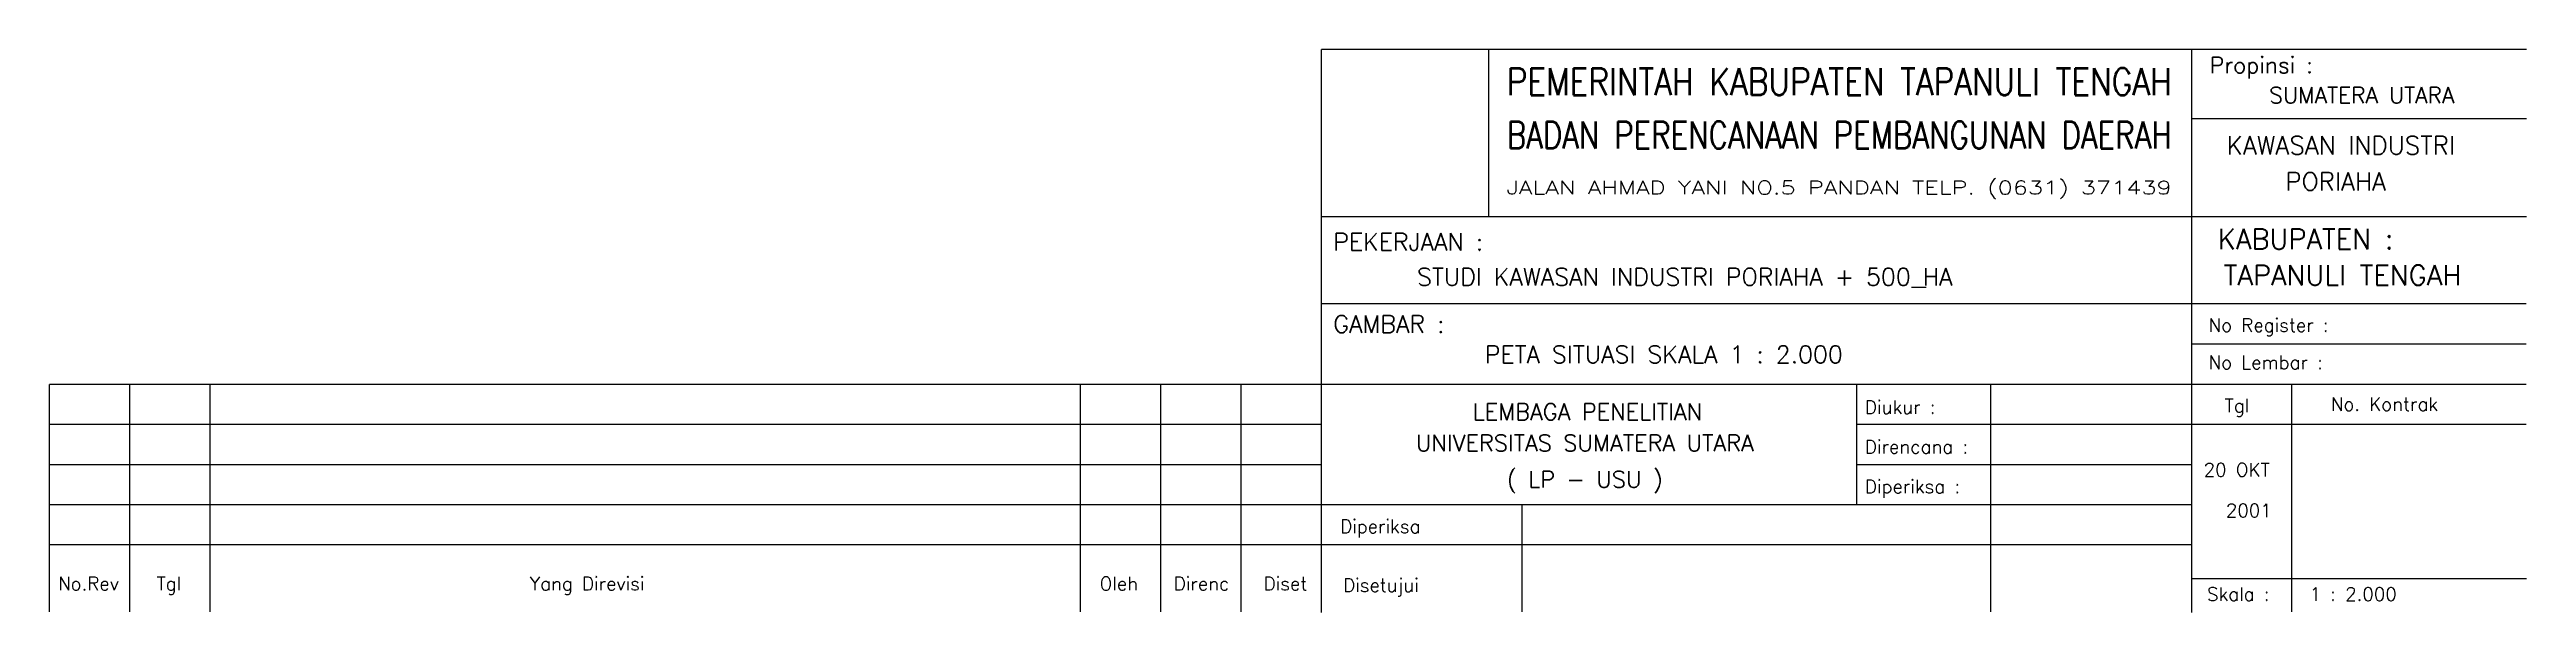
# Model space of a CAD drawing. Header units: metres. Extents: x 411 to 781, y 0 to 84.
import ezdxf
from ezdxf.enums import TextEntityAlignment as Align

# ---------------------------------------------------------------- set-up
doc = ezdxf.new("R2010")
doc.units = ezdxf.units.M
doc.header["$MEASUREMENT"] = 0
doc.layers.add('KOP', color=7, linetype='CONTINUOUS')
doc.styles.get("Standard").update_dxf_attribs({"font": 'simplex'})

msp = doc.modelspace()

# ---------------------------------------------------------------- linework, layer by layer
at = {"layer": 'KOP', "color": 5}
msp.add_line((600.7, -0.08), (600.7, 84.02), dxfattribs=at)
at = {"layer": 'KOP', "color": 3}
msp.add_line((625.7, 59.02), (625.7, 84.02), dxfattribs=at)
at = {"layer": 'KOP', "color": 4}
for p, q in [((730.7, -0.08), (730.7, 84.02)), ((688.84, 48.54), (691.04, 48.54))]:
    msp.add_line(p, q, dxfattribs=at)
at = {"layer": 'KOP', "color": 5}
msp.add_lwpolyline([(780.7, 84.02), (600.7, 84.02)], dxfattribs=at)
at = {"layer": 'KOP', "color": 3}
for points in [[(780.7, 73.65), (730.7, 73.65)], [(780.67, 34), (410.67, 34)], [(410.67, 0), (410.67, 34)], [(422.67, 0), (422.67, 34)], [(434.67, 0), (434.67, 34)], [(564.67, 0), (564.67, 34)], [(576.67, 0), (576.67, 34)], [(588.67, 0), (588.67, 34)], [(680.67, 16), (680.67, 34)], [(700.67, 0), (700.67, 34)], [(745.67, 0), (745.67, 34)], [(600.7, 28), (410.67, 28)], [(780.67, 28), (680.67, 28)], [(600.7, 22), (410.67, 22)], [(730.7, 22), (680.67, 22)], [(730.7, 16), (410.67, 16)], [(630.67, 0), (630.67, 16)], [(730.7, 10), (410.67, 10)], [(780.7, 4.92), (730.7, 4.92)]]:
    msp.add_lwpolyline(points, dxfattribs=at)
at = {"layer": 'KOP', "color": 4}
for points in [[(730.7, 59.02), (600.7, 59.02)], [(780.7, 59.02), (730.7, 59.02)], [(780.67, 46.02), (600.7, 46.02)], [(780.67, 40.02), (730.7, 40.02)]]:
    msp.add_lwpolyline(points, dxfattribs=at)

# ---------------------------------------------------------------- texts
for s, height, p in [('Propinsi :', 2.4, (741.11, 80.5)), ('SUMATERA UTARA', 2.4, (756.11, 76.01)), ('KAWASAN INDUSTRI', 2.7, (752.98, 68.36)), ('PORIAHA', 2.7, (752.21, 62.96)), ('KABUPATEN :', 3, (747.71, 54.22)), ('TAPANULI TENGAH', 3, (753.21, 48.81))]:
    msp.add_text(s, height=height, dxfattribs=at).set_placement(p, align=Align.CENTER)
at = {"layer": 'KOP', "color": 5}
for s, width, p, p2 in [('PEMERINTAH KABUPATEN TAPANULI TENGAH', 0.735718, (628.35, 77.22), (727.7, 77.22)), ('BADAN PERENCANAAN PEMBANGUNAN DAERAH', 0.690893, (628.35, 69.26), (727.7, 69.26))]:
    msp.add_text(s, height=4, dxfattribs=dict(at, width=width)).set_placement(p, p2, align=Align.FIT)
at = {"layer": 'KOP', "color": 3, "width": 1.137676}
msp.add_text('JALAN AHMAD YANI NO.5 PANDAN TELP. (0631) 371439', height=2, dxfattribs=at).set_placement((628.35, 62.39), (727.7, 62.39), align=Align.FIT)
at = {"layer": 'KOP', "color": 4}
for s, p in [('PEKERJAAN :', (602.46, 53.98)), ('STUDI KAWASAN INDUSTRI PORIAHA + 500 HA', (614.96, 48.76)), ('GAMBAR :', (602.46, 41.71)), ('PETA SITUASI SKALA 1 : 2.000', (625.09, 37.17))]:
    msp.add_text(s, height=2.6, dxfattribs=at).set_placement(p)
at = {"layer": 'KOP', "color": 3}
for s, p in [('No Register :', (733.22, 41.85)), ('No Lembar :', (733.22, 36.29)), ('Diukur :', (681.87, 29.6)), ('Tgl', (735.61, 29.82)), ('No. Kontrak', (751.47, 30.04)), ('Direncana :', (681.87, 23.67)), ('20 OKT', (732.48, 20.24)), ('Diperiksa :', (681.87, 17.73)), ('2001', (735.79, 14.16)), ('Diperiksa', (603.47, 11.79)), ('Disetujui', (603.91, 2.99)), ('Skala :', (732.97, 1.67)), ('1 : 2.000', (748.3, 1.67))]:
    msp.add_text(s, height=2, dxfattribs=at).set_placement(p)
at = {"layer": 'KOP', "color": 5}
for s, p in [('LEMBAGA PENELITIAN', (640.43, 28.67)), ('UNIVERSITAS SUMATERA UTARA', (640.04, 24)), ('( LP - USU )', (640.04, 18.57))]:
    msp.add_text(s, height=2.47, dxfattribs=at).set_placement(p, align=Align.CENTER)
at = {"layer": 'KOP', "color": 2}
for s, p in [('No.Rev', (411.94, 3.23)), ('Tgl', (426.64, 3.23)), ('Yang Direvisi', (482.41, 3.23)), ('Oleh', (567.55, 3.23)), ('Direnc', (578.61, 3.23)), ('Diset', (592.04, 3.23))]:
    msp.add_text(s, height=2, dxfattribs=at).set_placement(p)

doc.saveas('drawing.dxf')
